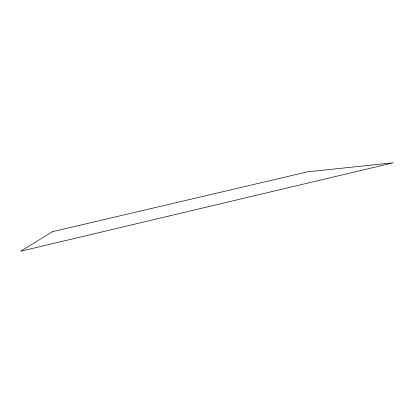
<?xml version="1.0" encoding="UTF-8"?>
<svg xmlns="http://www.w3.org/2000/svg" width="414" height="414" viewBox="0 0 414 414"><rect width="100%" height="100%" fill="white"/><g stroke="black" fill="none" stroke-linecap="round" stroke-linejoin="round"><path stroke-width="0.62" d="M52.5 231.68L20.7 251.215L393.3 162.785L307.7 171.805L52.5 231.68"/></g></svg>
